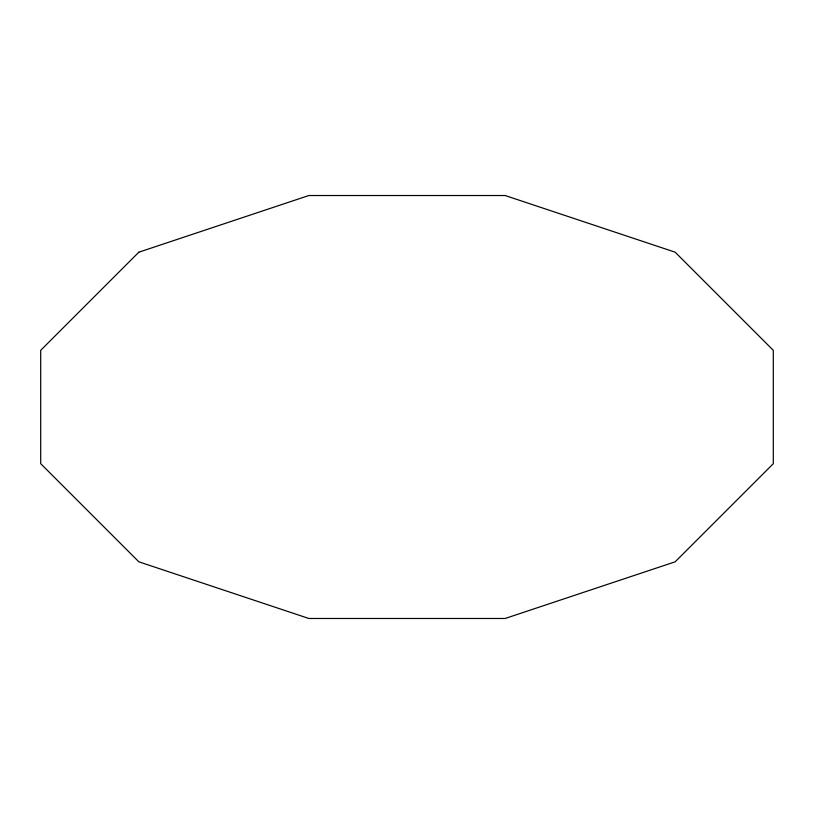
<?xml version="1.0" encoding="UTF-8"?>
<svg xmlns="http://www.w3.org/2000/svg" width="814" height="814" viewBox="0 0 814 814"><rect width="100%" height="100%" fill="white"/><g stroke="black" fill="none" stroke-linecap="round" stroke-linejoin="round"><path stroke-width="1.22" d="M138.848 252.187L40.7 350.335L40.7 463.665L138.848 561.813L308.852 618.477L505.148 618.477L675.152 561.813L773.3 463.665L773.3 350.335L675.152 252.187L505.148 195.523L308.852 195.523L138.848 252.187"/></g></svg>
